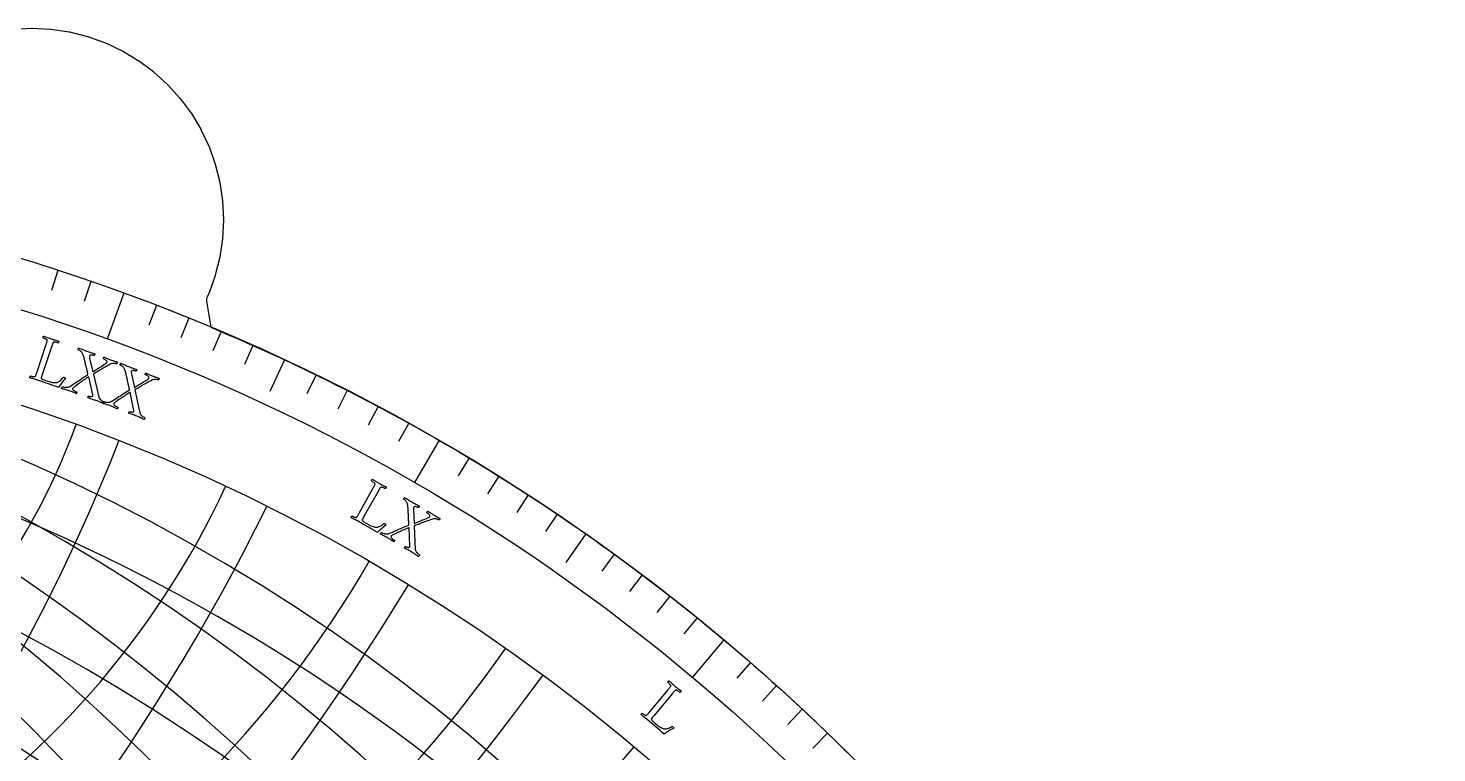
# Model space of a CAD drawing. Header units: millimetres. Extents: x -92 to 92, y -92 to 120.
# Drawn here: x 27.2 to 92.5, y 65.6 to 99.2 of the extents above; entities that cross this region are included whole.
import ezdxf

# ---------------------------------------------------------------- set-up
doc = ezdxf.new("R2010")
doc.units = ezdxf.units.MM
for name, color, linetype in [('CUT_OUTER', 1, 'Continuous'), ('ENGRAVE', 7, 'Continuous'), ('ENGRAVE_FINE', 8, 'Continuous'), ('TEXT', 5, 'Continuous')]:
    doc.layers.add(name, color=color, linetype=linetype)

msp = doc.modelspace()

# ---------------------------------------------------------------- linework, layer by layer
at = {"layer": 'CUT_OUTER'}
msp.add_lwpolyline([(26.517, 99.1653), (27.3726, 99.2073), (27.3874, 99.2073), (28.243, 99.1653), (28.2577, 99.1638), (29.1051, 99.0381), (29.1195, 99.0352), (29.9506, 98.8271), (29.9647, 98.8228), (30.7713, 98.5342), (30.7849, 98.5286), (31.5593, 98.1623), (31.5723, 98.1553), (32.3071, 97.7149), (32.3194, 97.7067), (33.0075, 97.1964), (33.0189, 97.187), (33.6537, 96.6117), (33.6641, 96.6013), (34.2394, 95.9665), (34.2487, 95.9551), (34.7591, 95.267), (34.7672, 95.2548), (35.2077, 94.52), (35.2146, 94.507), (35.5809, 93.7325), (35.5865, 93.7189), (35.8751, 92.9123), (35.8794, 92.8982), (36.0876, 92.0672), (36.0905, 92.0528), (36.2162, 91.2053), (36.2176, 91.1907), (36.2596, 90.335), (36.2596, 90.3203), (36.2176, 89.4646), (36.2162, 89.45), (36.0905, 88.6025), (36.0876, 88.5881), (35.8794, 87.7571), (35.8751, 87.743), (35.5865, 86.9364), (35.5809, 86.9228), (35.4941, 86.7392), (35.4825, 86.7111), (35.4738, 86.6821), (35.4681, 86.6523), (35.4655, 86.622), (35.4659, 86.5917), (35.4693, 86.5616), (35.6722, 85.3444), (35.9219, 85.24), (36.4443, 85.018), (36.9652, 84.7928), (37.4848, 84.5644), (38.003, 84.3328), (38.5197, 84.098), (39.035, 83.8601), (39.5488, 83.619), (40.0612, 83.3748), (40.572, 83.1274), (41.0813, 82.8769), (41.589, 82.6232), (42.0952, 82.3665), (42.5998, 82.1067), (43.1028, 81.8437), (43.6042, 81.5777), (44.1039, 81.3086), (44.602, 81.0365), (45.0984, 80.7613), (45.5931, 80.483), (46.0861, 80.2018), (46.5773, 79.9175), (47.0668, 79.6302), (47.5545, 79.3399), (48.0404, 79.0466), (48.5245, 78.7504), (49.0068, 78.4511), (49.4873, 78.149), (49.9659, 77.8438), (50.4426, 77.5358), (50.9174, 77.2248), (51.3902, 76.9109), (51.8612, 76.5942), (52.3302, 76.2745), (52.7972, 75.952), (53.2623, 75.6266), (53.7253, 75.2984), (54.1863, 74.9673), (54.6453, 74.6334), (55.1022, 74.2967), (55.557, 73.9572), (56.0098, 73.6149), (56.4604, 73.2699), (56.9089, 72.922), (57.3553, 72.5715), (57.7995, 72.2182), (58.2415, 71.8622), (58.6814, 71.5035), (59.119, 71.1421), (59.5544, 70.778), (59.9876, 70.4112), (60.4185, 70.0418), (60.8471, 69.6698), (61.2735, 69.2951), (61.6975, 68.9178), (62.1192, 68.538), (62.5386, 68.1555), (62.9556, 67.7705), (63.3702, 67.383), (63.7825, 66.9929), (64.1924, 66.6002), (64.5998, 66.2051), (65.0048, 65.8075), (65.4074, 65.4074)], dxfattribs=at)
at = {"layer": 'ENGRAVE'}
for points in [[(31.6369, 86.9216), (30.8618, 84.792)], [(39.0922, 83.8335), (38.4081, 82.3664)], [(46.25, 80.1073), (45.1169, 78.1447)], [(53.0558, 75.7716), (52.1273, 74.4456)], [(59.4579, 70.8591), (58.0011, 69.1231)]]:
    msp.add_lwpolyline(points, dxfattribs=at)
for radius in [92.5, 90.2338, 86.025, 86.025]:
    msp.add_circle((0, 0), radius, dxfattribs=at)
for centre, radius, start, end in [((-102.5206, 0), 133.8311, 320, 40), ((-72.1835, 0), 112.2977, 310, 50), ((-49.6666, 0), 99.3331, 300, 60), ((-31.3105, 0), 91.5459, 290, 70), ((-15.1685, 0), 87.3521, 280, 80), ((0, 91.5459), 31.3105, 200, 340), ((0, 99.3331), 49.6666, 210, 330), ((0, 112.2977), 72.1835, 220, 320)]:
    msp.add_arc(centre, radius, start, end, dxfattribs=at)
at = {"layer": 'ENGRAVE_FINE'}
for points in [[(28.5841, 87.9727), (28.2839, 87.049)], [(30.1151, 87.4605), (29.7988, 86.5421)], [(33.149, 86.3562), (32.801, 85.4494)], [(34.6511, 85.7645), (34.2873, 84.864)], [(36.1426, 85.1467), (35.7631, 84.2527)], [(37.6231, 84.503), (37.2281, 83.6157)], [(40.5493, 83.1384), (40.1236, 82.2655)], [(41.9941, 82.4181), (41.5532, 81.5527)], [(43.4261, 81.6727), (42.9701, 80.8151)], [(44.8449, 80.9023), (44.374, 80.0528)], [(47.641, 79.288), (47.1408, 78.4555)], [(49.0175, 78.4444), (48.5028, 77.6208)], [(50.3791, 77.577), (49.8501, 76.7625)], [(51.7253, 76.686), (51.1822, 75.8808)], [(54.3701, 74.8341), (53.7992, 74.0483)], [(55.6679, 73.8738), (55.0834, 73.0981)], [(56.9487, 72.891), (56.3507, 72.1256)], [(58.2121, 71.886), (57.6009, 71.1312)], [(60.6855, 69.8106), (60.0483, 69.0776)], [(61.8946, 68.7409), (61.2447, 68.0191)], [(63.0848, 67.6502), (62.4225, 66.9399)], [(64.2559, 66.5389), (63.5812, 65.8403)]]:
    msp.add_lwpolyline(points, dxfattribs=at)
for centre, radius, start, end in [((-86.025, 0), 121.6577, 315, 45), ((-60.2354, 0), 105.0171, 305, 55), ((-40.1141, 0), 94.9181, 295, 65), ((-23.0503, 0), 89.0596, 285, 75), ((-7.5262, 0), 86.3536, 275, 85), ((-6.8976, -3.0111), 86.3536, 298.583333, 108.583334), ((-13.9016, -6.0687), 87.3521, 303.583333, 103.583333), ((-48.6731, 111.4968), 86.025, 248.583333, 338.583333), ((-21.1251, -9.222), 89.0596, 308.583333, 98.583333), ((-28.6955, -12.5268), 91.5459, 313.583333, 93.583333), ((6.8976, 3.0111), 86.3536, 118.583333, 288.583334), ((13.9016, 6.0687), 87.3521, 123.583333, 283.583333), ((21.1251, 9.222), 89.0596, 128.583333, 278.583333), ((28.6955, 12.5268), 91.5459, 133.583333, 273.583333), ((36.7638, 16.049), 94.9181, 138.583333, 268.583333), ((45.5184, 19.8707), 99.3331, 143.583333, 263.583333), ((55.2044, 24.0991), 105.0171, 148.583333, 258.583333), ((66.1547, 28.8794), 112.2977, 153.583333, 253.583333), ((78.8401, 34.4171), 121.6577, 158.583333, 248.583333), ((93.958, 41.0167), 133.8311, 163.583333, 243.583333), ((112.5954, 49.1527), 149.98, 168.583333, 238.583333), ((136.5551, 59.6122), 172.05, 173.583333, 233.583333), ((169.0732, 73.8077), 203.5525, 178.583333, 228.583333), ((216.6114, 94.5602), 251.5203, 183.583333, 223.583333), ((294.2353, 128.4463), 332.3751, 188.583333, 218.583333), ((447.1245, 195.189), 495.3982, 193.583333, 213.583333), ((901.1467, 393.3892), 987.0262, 198.5833333, 208.5833333), ((-901.1467, -393.3892), 987.0262, 18.5833333, 28.5833333), ((-447.1245, -195.189), 495.3982, 13.583333, 33.583333), ((-294.2353, -128.4463), 332.3751, 8.583333, 38.583333), ((-216.6114, -94.5602), 251.5203, 3.583333, 43.583333), ((-169.0732, -73.8077), 203.5525, 358.583333, 48.583333), ((-136.5551, -59.6122), 172.05, 353.583333, 53.583333), ((-112.5954, -49.1527), 149.98, 348.583333, 58.583333), ((-93.958, -41.0167), 133.8311, 343.583333, 63.583333), ((-78.8401, -34.4171), 121.6577, 338.583333, 68.583333), ((-66.1547, -28.8794), 112.2977, 333.583333, 73.583333), ((-55.2044, -24.0991), 105.0171, 328.583333, 78.583333), ((-45.5184, -19.8707), 99.3331, 323.583333, 83.583333), ((-36.7638, -16.049), 94.9181, 318.583333, 88.583333), ((0, 94.9181), 40.1141, 205, 335), ((-53.5435, 122.6535), 102.5206, 253.583333, 333.583333), ((-60.0044, 137.4536), 122.8564, 258.583333, 328.583333), ((0, 105.0171), 60.2354, 215, 325), ((-68.8342, 157.6802), 148.9997, 263.583333, 323.583333)]:
    msp.add_arc(centre, radius, start, end, dxfattribs=at)
at = {"layer": 'TEXT'}
for points in [[(27.8697, 83.1948), (27.8686, 83.1914), (27.8672, 83.1874), (27.8656, 83.1825), (27.8638, 83.177), (27.8589, 83.1626), (27.8534, 83.1461), (27.8472, 83.1277), (27.8404, 83.1071), (27.8335, 83.086), (27.8273, 83.0657), (27.8218, 83.0462), (27.817, 83.0274), (27.8135, 83.0108), (27.8119, 82.9977), (27.8124, 82.9881), (27.8148, 82.9819), (27.8273, 82.9673), (27.8421, 82.9541), (27.8593, 82.9425), (27.8788, 82.9323), (27.9026, 82.9222), (27.9326, 82.9105), (27.969, 82.8973), (28.0116, 82.8826), (28.1739, 82.8276), (28.2166, 82.8144), (28.2622, 82.8029), (28.3106, 82.793), (28.3619, 82.7849), (28.4125, 82.7799), (28.4592, 82.7793), (28.5019, 82.7831), (28.5405, 82.7914), (28.5739, 82.8036), (28.6076, 82.8197), (28.6417, 82.8398), (28.6761, 82.8639), (28.7112, 82.8932), (28.747, 82.9289), (28.7836, 82.9709), (28.821, 83.0193), (28.8285, 83.0254), (28.8389, 83.028), (28.8523, 83.0271), (28.8686, 83.0227), (28.8926, 83.0131), (28.9114, 83.0028), (28.925, 82.9919), (28.9333, 82.9802), (28.8912, 82.9275), (28.8476, 82.8732), (28.8025, 82.8174), (28.7558, 82.76), (28.7113, 82.7036), (28.6727, 82.6504), (28.6401, 82.6006), (28.6134, 82.5541), (28.4975, 82.5946), (28.3822, 82.6355), (28.2675, 82.6769), (28.1533, 82.7187), (28.0356, 82.7616), (27.9102, 82.8061), (27.7771, 82.852), (27.6362, 82.8995), (27.5872, 82.9155), (27.5406, 82.9301), (27.4964, 82.9432), (27.4546, 82.9549), (27.4137, 82.9663), (27.3722, 82.9784), (27.3302, 82.9913), (27.2876, 83.005), (27.2849, 83.0138), (27.2845, 83.0242), (27.2865, 83.0363), (27.291, 83.0501), (27.2967, 83.0635), (27.3026, 83.0743), (27.3087, 83.0826), (27.315, 83.0884), (27.3258, 83.0851), (27.3405, 83.0812), (27.3591, 83.0767), (27.3816, 83.0714), (27.4059, 83.0664), (27.4299, 83.0625), (27.4537, 83.0597), (27.4772, 83.058), (27.4982, 83.0578), (27.5143, 83.0597), (27.5256, 83.0636), (27.5319, 83.0696), (27.5436, 83.087), (27.5547, 83.1074), (27.5655, 83.1309), (27.5758, 83.1573), (27.586, 83.1859), (27.5964, 83.2157), (27.607, 83.2467), (27.6177, 83.2788), (28.029, 84.5189), (28.0396, 84.5511), (28.0497, 84.5825), (28.0593, 84.6131), (28.0684, 84.6428), (28.0761, 84.6708), (28.0816, 84.6966), (28.0849, 84.7199), (28.0859, 84.7409), (28.0846, 84.7507), (28.0779, 84.7609), (28.0656, 84.7718), (28.048, 84.7832), (28.0272, 84.7947), (28.0056, 84.8059), (27.9833, 84.8166), (27.9603, 84.827), (27.9386, 84.8363), (27.9206, 84.8438), (27.9061, 84.8495), (27.8952, 84.8534), (27.8935, 84.8618), (27.8935, 84.8721), (27.8951, 84.8843), (27.8984, 84.8985), (27.903, 84.9122), (27.9086, 84.9232), (27.9151, 84.9313), (27.9226, 84.9367), (27.9673, 84.9203), (28.0115, 84.9037), (28.0553, 84.8871), (28.0986, 84.8704), (28.1416, 84.854), (28.1844, 84.8382), (28.227, 84.8232), (28.2694, 84.8087), (28.313, 84.7945), (28.3562, 84.781), (28.399, 84.7682), (28.4415, 84.7561), (28.4842, 84.7442), (28.5277, 84.7317), (28.5722, 84.7187), (28.6175, 84.7051), (28.6203, 84.6963), (28.6206, 84.6859), (28.6185, 84.6738), (28.614, 84.66), (28.6081, 84.6467), (28.6021, 84.6359), (28.5958, 84.6277), (28.5894, 84.622), (28.5784, 84.6254), (28.5634, 84.6295), (28.5445, 84.6344), (28.5216, 84.6399), (28.497, 84.6454), (28.473, 84.6501), (28.4495, 84.654), (28.4266, 84.657), (28.4061, 84.6583), (28.3897, 84.657), (28.3775, 84.653), (28.3694, 84.6464), (28.36, 84.6318), (28.3508, 84.6147), (28.3418, 84.595), (28.333, 84.5727), (28.3242, 84.5486), (28.3152, 84.5234), (28.306, 84.4969), (28.2967, 84.4693), (28.2952, 84.4648), (28.2937, 84.4604), (28.2922, 84.4559), (28.2907, 84.4514), (28.2892, 84.447), (28.2877, 84.4425), (28.2862, 84.4381), (28.2847, 84.4336)], [(29.9131, 84.243), (29.9661, 84.2245), (30.017, 84.2073), (30.0659, 84.1914), (30.1127, 84.1769), (30.1582, 84.163), (30.2033, 84.149), (30.2479, 84.1349), (30.2921, 84.1208), (30.2921, 84.1125), (30.2903, 84.1015), (30.2866, 84.0878), (30.2811, 84.0714), (30.2748, 84.0562), (30.2686, 84.046), (30.2625, 84.0407), (30.2564, 84.0404), (30.2445, 84.0442), (30.2296, 84.048), (30.2117, 84.0518), (30.1909, 84.0556), (30.1687, 84.0586), (30.1468, 84.0598), (30.1251, 84.0593), (30.1036, 84.057), (30.084, 84.0518), (30.068, 84.0427), (30.0557, 84.0295), (30.0471, 84.0123), (30.043, 83.994), (30.0426, 83.9715), (30.0457, 83.9448), (30.0523, 83.9139), (30.2039, 83.2798), (30.2995, 83.342), (30.3929, 83.402), (30.4838, 83.4599), (30.5725, 83.5157), (30.6544, 83.5676), (30.7251, 83.614), (30.7845, 83.655), (30.8327, 83.6905), (30.8394, 83.6963), (30.8452, 83.7026), (30.85, 83.7091), (30.854, 83.716), (30.857, 83.7224), (30.8594, 83.7274), (30.861, 83.7309), (30.8619, 83.7331), (30.8636, 83.7446), (30.8611, 83.7585), (30.8544, 83.7747), (30.8435, 83.7933), (30.8244, 83.8135), (30.7933, 83.8343), (30.7501, 83.8558), (30.6949, 83.8779), (30.6922, 83.8828), (30.6917, 83.8911), (30.6937, 83.9031), (30.6979, 83.9185), (30.7034, 83.9343), (30.7089, 83.9474), (30.7145, 83.9578), (30.7202, 83.9654), (30.7613, 83.9471), (30.8, 83.9299), (30.8364, 83.9137), (30.8704, 83.8986), (30.9041, 83.884), (30.9397, 83.8693), (30.9772, 83.8545), (31.0166, 83.8397), (31.0712, 83.8198), (31.1216, 83.8024), (31.1678, 83.7873), (31.2098, 83.7746), (31.2479, 83.7635), (31.2826, 83.7533), (31.3137, 83.744), (31.3414, 83.7355), (31.3415, 83.7275), (31.3402, 83.7176), (31.3375, 83.7056), (31.3334, 83.6916), (31.328, 83.678), (31.3212, 83.6669), (31.3131, 83.6585), (31.3035, 83.6527), (31.2953, 83.6552), (31.2824, 83.6585), (31.2649, 83.6624), (31.2427, 83.667), (31.2173, 83.6711), (31.1899, 83.6734), (31.1606, 83.6738), (31.1293, 83.6725), (31.0972, 83.6685), (31.0652, 83.6608), (31.0334, 83.6496), (31.0017, 83.6347), (30.9247, 83.5905), (30.853, 83.5494), (30.7864, 83.5113), (30.7251, 83.4763), (30.6666, 83.4426), (30.6086, 83.4082), (30.551, 83.3732), (30.4939, 83.3376), (30.4344, 83.2999), (30.37, 83.2586), (30.3005, 83.2137), (30.226, 83.1651), (30.48, 82.1106), (30.4926, 82.0733), (30.5123, 82.0384), (30.539, 82.0059), (30.5729, 81.9757), (30.61, 81.9487), (30.6465, 81.9257), (30.6824, 81.9066), (30.7177, 81.8915), (30.7187, 81.8829), (30.7175, 81.8723), (30.7141, 81.8596), (30.7085, 81.8447), (30.7022, 81.8306), (30.697, 81.8198), (30.6929, 81.8123), (30.6898, 81.8082), (30.65, 81.8264), (30.6132, 81.8432), (30.5791, 81.8588), (30.5479, 81.873), (30.5163, 81.887), (30.4813, 81.9016), (30.4428, 81.9169), (30.4007, 81.9328), (30.3427, 81.954), (30.2883, 81.9732), (30.2375, 81.9904), (30.1904, 82.0055), (30.1431, 82.0203), (30.0919, 82.0363), (30.0367, 82.0535), (29.9777, 82.0719), (29.9753, 82.0811), (29.9754, 82.0927), (29.978, 82.1068), (29.9832, 82.1232), (29.9896, 82.1384), (29.9958, 82.1486), (30.0019, 82.1539), (30.0078, 82.1543), (30.0181, 82.1511), (30.0316, 82.148), (30.0483, 82.1451), (30.0681, 82.1422), (30.0894, 82.1402), (30.1106, 82.1396), (30.1318, 82.1405), (30.1529, 82.1428), (30.172, 82.1472), (30.1869, 82.1541), (30.1979, 82.1635), (30.2048, 82.1755), (30.2057, 82.1788), (30.2062, 82.1829), (30.2065, 82.1877), (30.2063, 82.1933), (30.2058, 82.199), (30.2049, 82.2042), (30.2037, 82.209), (30.202, 82.2132), (30.0102, 83.0501), (29.9612, 83.0181), (29.91, 82.9842), (29.8567, 82.9484), (29.8013, 82.9106), (29.7452, 82.8719), (29.69, 82.8336), (29.6355, 82.7956), (29.5818, 82.7579), (29.5303, 82.7214), (29.4825, 82.6869), (29.4384, 82.6544), (29.3979, 82.6239), (29.3623, 82.5967), (29.3329, 82.5739), (29.3096, 82.5555), (29.2925, 82.5417), (29.2897, 82.5389), (29.2862, 82.5356), (29.2821, 82.5317), (29.2774, 82.5271), (29.2726, 82.5219), (29.2685, 82.5161), (29.265, 82.5097), (29.2621, 82.5026), (29.2606, 82.4885), (29.2655, 82.4727), (29.2769, 82.4553), (29.2947, 82.4362), (29.3206, 82.416), (29.3563, 82.3955), (29.4018, 82.3746), (29.457, 82.3533), (29.4584, 82.3447), (29.4579, 82.3339), (29.4556, 82.3208), (29.4515, 82.3054), (29.4465, 82.2908), (29.4419, 82.2797), (29.4375, 82.2724), (29.4333, 82.2686), (29.3946, 82.2857), (29.3555, 82.3027), (29.3158, 82.3196), (29.2758, 82.3365), (29.2356, 82.3529), (29.1956, 82.3687), (29.1557, 82.3837), (29.116, 82.3981), (29.0622, 82.4168), (29.0122, 82.4335), (28.966, 82.4482), (28.9236, 82.4608), (28.8828, 82.4726), (28.8412, 82.4843), (28.7987, 82.4962), (28.7555, 82.508), (28.7561, 82.5172), (28.7588, 82.528), (28.7634, 82.5404), (28.77, 82.5544), (28.777, 82.5676), (28.7827, 82.5778), (28.7871, 82.5848), (28.7903, 82.5888), (28.7994, 82.5863), (28.8151, 82.5831), (28.8372, 82.5789), (28.8659, 82.574), (28.8988, 82.5696), (28.9336, 82.5669), (28.9703, 82.5661), (29.0088, 82.5671), (29.0468, 82.5711), (29.082, 82.5791), (29.1143, 82.5913), (29.1437, 82.6076), (29.2214, 82.6583), (29.2955, 82.7068), (29.3661, 82.7533), (29.4331, 82.7976), (29.4983, 82.841), (29.5634, 82.8847), (29.6285, 82.9285), (29.6935, 82.9725), (29.7599, 83.0175), (29.8293, 83.064), (29.9017, 83.1122), (29.977, 83.162), (29.9696, 83.1964), (29.9609, 83.2348), (29.951, 83.2772), (29.9397, 83.3236), (29.9277, 83.3725), (29.9157, 83.4225), (29.9036, 83.4735), (29.8914, 83.5256), (29.8793, 83.5774), (29.8674, 83.6274), (29.8556, 83.6756), (29.8441, 83.7222), (29.8332, 83.7658), (29.8233, 83.8053), (29.8144, 83.8406), (29.8066, 83.8719), (29.8002, 83.8974), (29.7956, 83.9157), (29.7929, 83.9266), (29.792, 83.9303), (29.7813, 83.975), (29.7696, 84.0155), (29.7571, 84.0517), (29.7436, 84.0837), (29.7285, 84.1133), (29.711, 84.1426), (29.6909, 84.1715), (29.6684, 84.1999), (29.6521, 84.218), (29.6339, 84.2349), (29.6139, 84.2506), (29.5919, 84.2651), (29.5701, 84.2778), (29.5507, 84.2882), (29.5336, 84.2964), (29.5189, 84.3023), (29.5145, 84.3063), (29.513, 84.3143), (29.5147, 84.3262), (29.5194, 84.3419), (29.5258, 84.3579), (29.5327, 84.3705), (29.5401, 84.3795), (29.5479, 84.385), (29.5995, 84.3652), (29.6471, 84.3465), (29.6906, 84.329), (29.7301, 84.3127), (29.7697, 84.2966), (29.8134, 84.2796), (29.8612, 84.2617), (29.9131, 84.243)], [(31.8612, 83.5257), (31.9137, 83.506), (31.9642, 83.4876), (32.0127, 83.4706), (32.0591, 83.455), (32.1043, 83.44), (32.1491, 83.425), (32.1934, 83.4099), (32.2372, 83.3947), (32.237, 83.3864), (32.2349, 83.3755), (32.2309, 83.3619), (32.2251, 83.3457), (32.2184, 83.3306), (32.2119, 83.3205), (32.2057, 83.3154), (32.1997, 83.3152), (32.1878, 83.3192), (32.173, 83.3234), (32.1552, 83.3276), (32.1345, 83.3319), (32.1124, 83.3354), (32.0905, 83.3371), (32.0688, 83.3371), (32.0472, 83.3353), (32.0275, 83.3306), (32.0114, 83.3218), (31.9988, 83.309), (31.9897, 83.292), (31.9852, 83.2738), (31.9843, 83.2513), (31.9867, 83.2245), (31.9927, 83.1935), (32.1295, 82.556), (32.2265, 82.616), (32.3212, 82.6738), (32.4135, 82.7296), (32.5035, 82.7833), (32.5865, 82.8333), (32.6583, 82.8781), (32.7187, 82.9176), (32.7676, 82.952), (32.7745, 82.9577), (32.7804, 82.9638), (32.7854, 82.9702), (32.7895, 82.977), (32.7927, 82.9833), (32.7952, 82.9882), (32.7969, 82.9918), (32.7979, 82.9939), (32.7998, 83.0054), (32.7976, 83.0193), (32.7913, 83.0357), (32.7808, 83.0546), (32.7622, 83.0752), (32.7316, 83.0967), (32.689, 83.1192), (32.6343, 83.1425), (32.6316, 83.1475), (32.6314, 83.1559), (32.6336, 83.1677), (32.6382, 83.1831), (32.6441, 83.1988), (32.6499, 83.2117), (32.6557, 83.222), (32.6615, 83.2294), (32.7022, 83.2102), (32.7405, 83.1921), (32.7765, 83.1751), (32.8101, 83.1592), (32.8435, 83.1438), (32.8788, 83.1283), (32.9159, 83.1126), (32.955, 83.0969), (33.0091, 83.0758), (33.0591, 83.0572), (33.1049, 83.041), (33.1466, 83.0273), (33.1845, 83.0154), (33.2189, 83.0044), (33.2498, 82.9943), (33.2772, 82.9852), (33.2771, 82.9772), (33.2756, 82.9673), (33.2727, 82.9554), (33.2683, 82.9415), (33.2625, 82.928), (33.2555, 82.9171), (33.2471, 82.9089), (33.2375, 82.9032), (33.2293, 82.906), (33.2165, 82.9096), (33.199, 82.9139), (33.177, 82.919), (33.1517, 82.9237), (33.1244, 82.9266), (33.0951, 82.9277), (33.0638, 82.9271), (33.0316, 82.9238), (32.9994, 82.9169), (32.9673, 82.9064), (32.9353, 82.8923), (32.8573, 82.8499), (32.7846, 82.8105), (32.7172, 82.774), (32.6551, 82.7404), (32.5958, 82.708), (32.537, 82.675), (32.4786, 82.6413), (32.4207, 82.6071), (32.3604, 82.5708), (32.295, 82.531), (32.2245, 82.4877), (32.149, 82.4409), (32.3784, 81.3807), (32.3901, 81.3432), (32.4089, 81.3078), (32.4349, 81.2747), (32.4681, 81.2437), (32.5046, 81.2159), (32.5405, 81.192), (32.5759, 81.1721), (32.6109, 81.1561), (32.6117, 81.1476), (32.6103, 81.137), (32.6066, 81.1243), (32.6006, 81.1096), (32.594, 81.0956), (32.5886, 81.0849), (32.5842, 81.0776), (32.5811, 81.0736), (32.5418, 81.0926), (32.5053, 81.1103), (32.4716, 81.1267), (32.4407, 81.1417), (32.4095, 81.1563), (32.3748, 81.1718), (32.3366, 81.1879), (32.295, 81.2048), (32.2375, 81.2273), (32.1836, 81.2478), (32.1332, 81.2661), (32.0864, 81.2824), (32.0394, 81.2983), (31.9886, 81.3155), (31.9339, 81.3339), (31.8753, 81.3537), (31.8731, 81.3629), (31.8734, 81.3746), (31.8764, 81.3885), (31.882, 81.4049), (31.8887, 81.4199), (31.8952, 81.43), (31.9014, 81.4351), (31.9073, 81.4353), (31.9176, 81.4319), (31.931, 81.4286), (31.9476, 81.4252), (31.9673, 81.4219), (31.9885, 81.4193), (32.0098, 81.4183), (32.031, 81.4187), (32.0521, 81.4205), (32.0712, 81.4245), (32.0864, 81.431), (32.0975, 81.4402), (32.1047, 81.452), (32.1057, 81.4553), (32.1064, 81.4594), (32.1067, 81.4642), (32.1067, 81.4698), (32.1063, 81.4755), (32.1056, 81.4807), (32.1044, 81.4855), (32.1028, 81.4898), (31.9305, 82.3309), (31.8807, 82.3001), (31.8288, 82.2674), (31.7747, 82.2327), (31.7184, 82.1962), (31.6615, 82.1589), (31.6053, 82.1219), (31.55, 82.0851), (31.4954, 82.0487), (31.4431, 82.0134), (31.3945, 81.98), (31.3497, 81.9486), (31.3085, 81.919), (31.2723, 81.8926), (31.2423, 81.8705), (31.2186, 81.8527), (31.2012, 81.8393), (31.1983, 81.8366), (31.1947, 81.8333), (31.1906, 81.8295), (31.1857, 81.825), (31.1809, 81.82), (31.1766, 81.8143), (31.1729, 81.8079), (31.1699, 81.8009), (31.168, 81.7868), (31.1726, 81.7709), (31.1836, 81.7532), (31.201, 81.7337), (31.2264, 81.713), (31.2616, 81.6917), (31.3066, 81.6697), (31.3613, 81.6472), (31.3625, 81.6385), (31.3617, 81.6277), (31.3591, 81.6146), (31.3546, 81.5994), (31.3493, 81.5848), (31.3444, 81.5739), (31.3399, 81.5667), (31.3357, 81.563), (31.2973, 81.581), (31.2586, 81.5989), (31.2194, 81.6167), (31.1797, 81.6345), (31.1399, 81.6519), (31.1003, 81.6686), (31.0608, 81.6846), (31.0214, 81.6998), (30.968, 81.7198), (30.9184, 81.7376), (30.8726, 81.7534), (30.8305, 81.767), (30.79, 81.7797), (30.7487, 81.7924), (30.7065, 81.8052), (30.6636, 81.8181), (30.6644, 81.8273), (30.6673, 81.838), (30.6722, 81.8503), (30.6791, 81.8641), (30.6864, 81.8772), (30.6924, 81.8872), (30.6969, 81.8941), (30.7002, 81.898), (30.7093, 81.8954), (30.7248, 81.8917), (30.7469, 81.8871), (30.7755, 81.8815), (30.8083, 81.8763), (30.843, 81.8728), (30.8796, 81.8712), (30.9182, 81.8713), (30.9563, 81.8743), (30.9916, 81.8816), (31.0242, 81.893), (31.054, 81.9086), (31.1328, 81.9575), (31.2081, 82.0043), (31.2797, 82.0491), (31.3477, 82.0919), (31.4139, 82.1338), (31.48, 82.1759), (31.5461, 82.2182), (31.6121, 82.2607), (31.6796, 82.3041), (31.75, 82.349), (31.8235, 82.3955), (31.8999, 82.4435), (31.8933, 82.4781), (31.8856, 82.5167), (31.8766, 82.5593), (31.8664, 82.6059), (31.8556, 82.6551), (31.8447, 82.7054), (31.8338, 82.7567), (31.8228, 82.809), (31.8119, 82.861), (31.8011, 82.9113), (31.7905, 82.9598), (31.7801, 83.0066), (31.7701, 83.0505), (31.7612, 83.0902), (31.7531, 83.1257), (31.746, 83.1572), (31.7402, 83.1828), (31.7361, 83.2012), (31.7336, 83.2122), (31.7328, 83.2159), (31.7231, 83.2608), (31.7124, 83.3016), (31.7007, 83.3381), (31.688, 83.3704), (31.6736, 83.4004), (31.6567, 83.43), (31.6373, 83.4593), (31.6155, 83.4884), (31.5997, 83.5068), (31.5819, 83.5241), (31.5621, 83.5403), (31.5405, 83.5552), (31.519, 83.5685), (31.4999, 83.5793), (31.483, 83.5879), (31.4685, 83.5941), (31.4641, 83.5983), (31.4628, 83.6063), (31.4647, 83.6181), (31.4698, 83.6338), (31.4766, 83.6496), (31.4838, 83.662), (31.4914, 83.6708), (31.4994, 83.6762), (31.5505, 83.6552), (31.5976, 83.6354), (31.6407, 83.6169), (31.6798, 83.5997), (31.719, 83.5826), (31.7623, 83.5646), (31.8097, 83.5456), (31.8612, 83.5257)], [(42.7852, 76.5997), (42.7835, 76.5967), (42.7814, 76.5929), (42.7789, 76.5885), (42.776, 76.5833), (42.7686, 76.5701), (42.7602, 76.555), (42.7507, 76.5379), (42.7401, 76.5191), (42.7295, 76.4996), (42.7196, 76.4807), (42.7106, 76.4626), (42.7024, 76.445), (42.6959, 76.4294), (42.6919, 76.4168), (42.6906, 76.4072), (42.6919, 76.4007), (42.7014, 76.384), (42.7135, 76.3684), (42.7282, 76.3538), (42.7455, 76.3402), (42.767, 76.3258), (42.7944, 76.3087), (42.8277, 76.289), (42.8669, 76.2667), (43.0162, 76.1826), (43.0557, 76.1617), (43.0984, 76.142), (43.1441, 76.1234), (43.193, 76.1059), (43.2419, 76.0915), (43.2876, 76.0823), (43.3302, 76.0782), (43.3697, 76.0792), (43.4048, 76.085), (43.4409, 76.0946), (43.4781, 76.108), (43.5165, 76.1254), (43.5563, 76.1477), (43.5981, 76.1761), (43.6419, 76.2106), (43.6876, 76.2512), (43.6961, 76.2558), (43.7068, 76.2565), (43.7197, 76.2531), (43.7349, 76.2458), (43.7567, 76.2319), (43.7733, 76.2183), (43.7846, 76.205), (43.7907, 76.192), (43.7396, 76.148), (43.6867, 76.1028), (43.632, 76.0563), (43.5755, 76.0085), (43.5213, 75.9613), (43.4736, 75.9162), (43.4323, 75.8732), (43.3974, 75.8325), (43.2911, 75.8937), (43.1853, 75.9553), (43.0803, 76.0172), (42.9758, 76.0794), (42.868, 76.1433), (42.753, 76.2102), (42.6307, 76.2801), (42.5011, 76.3528), (42.4559, 76.3776), (42.4128, 76.4005), (42.3718, 76.4216), (42.3328, 76.4408), (42.2948, 76.4596), (42.2563, 76.4792), (42.2173, 76.4997), (42.178, 76.521), (42.1769, 76.5301), (42.1785, 76.5404), (42.1828, 76.5519), (42.1897, 76.5647), (42.1978, 76.5768), (42.2056, 76.5863), (42.2131, 76.5933), (42.2204, 76.5978), (42.2304, 76.5926), (42.2441, 76.5861), (42.2616, 76.5782), (42.2827, 76.5688), (42.3056, 76.5594), (42.3285, 76.5511), (42.3513, 76.544), (42.3742, 76.5379), (42.3948, 76.5339), (42.4109, 76.5328), (42.4227, 76.5346), (42.4301, 76.5392), (42.4447, 76.5542), (42.4595, 76.5722), (42.4744, 76.5932), (42.4894, 76.6173), (42.5048, 76.6436), (42.5205, 76.6709), (42.5366, 76.6993), (42.5531, 76.7289), (43.1868, 77.8715), (43.2031, 77.9012), (43.2189, 77.9302), (43.234, 77.9585), (43.2484, 77.9859), (43.2612, 78.0121), (43.2714, 78.0364), (43.2789, 78.0587), (43.2838, 78.0792), (43.2843, 78.089), (43.2796, 78.1003), (43.2696, 78.1132), (43.2543, 78.1277), (43.236, 78.1429), (43.2169, 78.1578), (43.197, 78.1725), (43.1762, 78.187), (43.1567, 78.2002), (43.1403, 78.2109), (43.1272, 78.2191), (43.1172, 78.2249), (43.1171, 78.2335), (43.1189, 78.2437), (43.1228, 78.2554), (43.1287, 78.2687), (43.1357, 78.2814), (43.1432, 78.2911), (43.1512, 78.2979), (43.1596, 78.3018), (43.2004, 78.2773), (43.2408, 78.2529), (43.2808, 78.2285), (43.3202, 78.2041), (43.3594, 78.18), (43.3986, 78.1566), (43.4376, 78.1339), (43.4766, 78.1118), (43.5168, 78.0898), (43.5568, 78.0685), (43.5965, 78.048), (43.636, 78.0283), (43.6758, 78.0086), (43.7163, 77.9883), (43.7575, 77.9673), (43.7996, 77.9456), (43.8007, 77.9364), (43.7991, 77.9261), (43.7948, 77.9146), (43.7878, 77.9019), (43.7796, 77.8899), (43.7716, 77.8804), (43.764, 77.8735), (43.7566, 77.8691), (43.7464, 77.8745), (43.7324, 77.8813), (43.7147, 77.8896), (43.6933, 77.8993), (43.6701, 77.9092), (43.6474, 77.9183), (43.625, 77.9264), (43.6031, 77.9336), (43.5832, 77.9387), (43.5668, 77.9404), (43.5541, 77.9388), (43.5449, 77.9338), (43.533, 77.9212), (43.5208, 77.9061), (43.5083, 77.8884), (43.4955, 77.8682), (43.4824, 77.8461), (43.4689, 77.8229), (43.455, 77.7986), (43.4406, 77.7732), (43.4383, 77.7691), (43.4361, 77.765), (43.4338, 77.7609), (43.4315, 77.7568), (43.4292, 77.7527), (43.4269, 77.7486), (43.4246, 77.7445), (43.4223, 77.7404)], [(44.9873, 77.2517), (45.0359, 77.2237), (45.0828, 77.1973), (45.1279, 77.1727), (45.1711, 77.1498), (45.2133, 77.1277), (45.255, 77.1056), (45.2963, 77.0835), (45.3371, 77.0614), (45.3356, 77.0533), (45.3317, 77.0428), (45.3256, 77.03), (45.3172, 77.015), (45.3082, 77.0012), (45.3002, 76.9923), (45.2932, 76.9882), (45.2872, 76.989), (45.2761, 76.995), (45.2622, 77.0015), (45.2453, 77.0085), (45.2256, 77.0161), (45.2044, 77.0231), (45.183, 77.0284), (45.1616, 77.0319), (45.14, 77.0336), (45.1198, 77.0322), (45.1025, 77.0261), (45.0879, 77.0155), (45.0762, 77.0002), (45.0689, 76.9829), (45.0643, 76.9609), (45.0624, 76.9341), (45.0632, 76.9025), (45.0948, 76.2513), (45.2003, 76.2947), (45.3031, 76.3364), (45.4032, 76.3765), (45.5007, 76.4149), (45.5908, 76.4508), (45.6688, 76.4833), (45.7348, 76.5126), (45.7887, 76.5385), (45.7964, 76.543), (45.8032, 76.5481), (45.8092, 76.5536), (45.8143, 76.5597), (45.8186, 76.5654), (45.8218, 76.5698), (45.8241, 76.573), (45.8254, 76.575), (45.8291, 76.586), (45.8292, 76.6001), (45.8256, 76.6173), (45.8183, 76.6376), (45.8033, 76.6609), (45.7766, 76.6872), (45.7382, 76.7162), (45.688, 76.7482), (45.6862, 76.7535), (45.6873, 76.7618), (45.6914, 76.7732), (45.6985, 76.7875), (45.7068, 76.8021), (45.7146, 76.8139), (45.7221, 76.8231), (45.729, 76.8295), (45.766, 76.8039), (45.8009, 76.7798), (45.8336, 76.7572), (45.8642, 76.7361), (45.8947, 76.7155), (45.927, 76.6944), (45.9611, 76.673), (45.997, 76.6511), (46.0471, 76.6215), (46.0934, 76.595), (46.136, 76.5717), (46.1749, 76.5514), (46.2103, 76.5335), (46.2425, 76.517), (46.2713, 76.5021), (46.2969, 76.4886), (46.2955, 76.4808), (46.2924, 76.4712), (46.2876, 76.46), (46.281, 76.447), (46.2732, 76.4346), (46.2644, 76.425), (46.2549, 76.4182), (46.2444, 76.4142), (46.2368, 76.4183), (46.2247, 76.4238), (46.2082, 76.431), (46.1873, 76.4396), (46.1631, 76.4483), (46.1366, 76.4556), (46.1079, 76.4615), (46.0769, 76.466), (46.0446, 76.4679), (46.0118, 76.4663), (45.9784, 76.4612), (45.9445, 76.4524), (45.8607, 76.4232), (45.7825, 76.3961), (45.7101, 76.371), (45.6434, 76.348), (45.5796, 76.3256), (45.5162, 76.3026), (45.4531, 76.2789), (45.3904, 76.2544), (45.3251, 76.2284), (45.2541, 76.1997), (45.1775, 76.1684), (45.0953, 76.1345), (45.1497, 75.0512), (45.1552, 75.0122), (45.1681, 74.9743), (45.1884, 74.9374), (45.2161, 74.9015), (45.2475, 74.8681), (45.2791, 74.8387), (45.3109, 74.8133), (45.3427, 74.7919), (45.3422, 74.7833), (45.3391, 74.773), (45.3333, 74.7612), (45.325, 74.7477), (45.3163, 74.7349), (45.3092, 74.7252), (45.3037, 74.7187), (45.2999, 74.7152), (45.2642, 74.7404), (45.2311, 74.7638), (45.2005, 74.7854), (45.1725, 74.8052), (45.1441, 74.8247), (45.1123, 74.8456), (45.0773, 74.8677), (45.0389, 74.8911), (44.9858, 74.9227), (44.9359, 74.9516), (44.8892, 74.9779), (44.8457, 75.0016), (44.8019, 75.0249), (44.7545, 75.05), (44.7035, 75.0771), (44.6489, 75.1061), (44.6482, 75.1156), (44.6505, 75.127), (44.6557, 75.1403), (44.6638, 75.1555), (44.6729, 75.1693), (44.6809, 75.1782), (44.6879, 75.1823), (44.6938, 75.1815), (44.7033, 75.1765), (44.716, 75.171), (44.7318, 75.165), (44.7508, 75.1585), (44.7713, 75.1525), (44.7921, 75.148), (44.8131, 75.145), (44.8343, 75.1434), (44.8538, 75.1442), (44.8698, 75.1482), (44.8823, 75.1554), (44.8913, 75.1659), (44.8928, 75.169), (44.8941, 75.1729), (44.8952, 75.1776), (44.8961, 75.1831), (44.8967, 75.1888), (44.8968, 75.1941), (44.8964, 75.199), (44.8955, 75.2035), (44.8619, 76.0614), (44.8078, 76.0391), (44.7513, 76.0152), (44.6923, 75.9899), (44.6308, 75.9629), (44.5686, 75.9353), (44.5071, 75.9079), (44.4466, 75.8807), (44.3868, 75.8536), (44.3295, 75.8272), (44.2761, 75.8022), (44.2268, 75.7784), (44.1813, 75.7559), (44.1413, 75.7357), (44.1082, 75.7188), (44.0819, 75.7051), (44.0625, 75.6946), (44.0592, 75.6924), (44.0552, 75.6898), (44.0504, 75.6867), (44.045, 75.6831), (44.0394, 75.6789), (44.0342, 75.6739), (44.0296, 75.6682), (44.0254, 75.6618), (44.0213, 75.6482), (44.0232, 75.6318), (44.0312, 75.6126), (44.0452, 75.5905), (44.0669, 75.5659), (44.0982, 75.5392), (44.139, 75.5102), (44.1894, 75.4791), (44.1891, 75.4704), (44.1866, 75.4598), (44.1819, 75.4473), (44.175, 75.433), (44.1674, 75.4195), (44.1608, 75.4096), (44.1551, 75.4031), (44.1504, 75.4002), (44.1155, 75.4242), (44.0802, 75.4481), (44.0444, 75.4721), (44.0081, 75.496), (43.9717, 75.5197), (43.9353, 75.5425), (43.8989, 75.5647), (43.8625, 75.5862), (43.8131, 75.6145), (43.767, 75.6402), (43.7243, 75.6631), (43.6851, 75.6834), (43.6471, 75.7025), (43.6084, 75.7218), (43.5689, 75.7412), (43.5286, 75.7609), (43.5309, 75.7698), (43.5355, 75.78), (43.5423, 75.7913), (43.5514, 75.8038), (43.5607, 75.8155), (43.5682, 75.8244), (43.5739, 75.8305), (43.5777, 75.8339), (43.5862, 75.8298), (43.601, 75.8236), (43.622, 75.8155), (43.6493, 75.8053), (43.6808, 75.7949), (43.7145, 75.7858), (43.7504, 75.7782), (43.7884, 75.7721), (43.8265, 75.7689), (43.8626, 75.7704), (43.8966, 75.7764), (43.9285, 75.7869), (44.0142, 75.8223), (44.0961, 75.8563), (44.174, 75.8889), (44.2481, 75.9201), (44.3202, 75.9507), (44.3923, 75.9815), (44.4643, 76.0125), (44.5363, 76.0438), (44.6099, 76.0757), (44.6867, 76.1086), (44.7668, 76.1425), (44.85, 76.1775), (44.8491, 76.2127), (44.8477, 76.252), (44.8457, 76.2955), (44.8433, 76.3432), (44.8406, 76.3935), (44.838, 76.4449), (44.8355, 76.4973), (44.8332, 76.5507), (44.8309, 76.6038), (44.8284, 76.6552), (44.8258, 76.7048), (44.8231, 76.7526), (44.8204, 76.7975), (44.818, 76.8381), (44.8158, 76.8745), (44.8139, 76.9067), (44.8124, 76.933), (44.8113, 76.9517), (44.8106, 76.963), (44.8104, 76.9668), (44.8081, 77.0127), (44.8042, 77.0547), (44.7985, 77.0926), (44.7912, 77.1265), (44.7819, 77.1584), (44.77, 77.1904), (44.7557, 77.2225), (44.7388, 77.2547), (44.7262, 77.2754), (44.7114, 77.2954), (44.6946, 77.3145), (44.6757, 77.3328), (44.6566, 77.3493), (44.6395, 77.3632), (44.6242, 77.3744), (44.6109, 77.3829), (44.6072, 77.3877), (44.6073, 77.3958), (44.6111, 77.4071), (44.6186, 77.4218), (44.6279, 77.4363), (44.637, 77.4473), (44.646, 77.4549), (44.6547, 77.4589), (44.7017, 77.4298), (44.745, 77.4027), (44.7845, 77.3774), (44.8203, 77.3541), (44.8562, 77.3309), (44.896, 77.3061), (44.9397, 77.2797), (44.9873, 77.2517)], [(56.2225, 67.3582), (56.2202, 67.3555), (56.2174, 67.3522), (56.2142, 67.3483), (56.2104, 67.3438), (56.2007, 67.3321), (56.1896, 67.3188), (56.1771, 67.3039), (56.1632, 67.2873), (56.1491, 67.2701), (56.136, 67.2534), (56.1237, 67.2372), (56.1124, 67.2215), (56.1031, 67.2073), (56.0969, 67.1957), (56.0939, 67.1865), (56.0939, 67.1799), (56.1002, 67.1617), (56.1092, 67.1441), (56.1209, 67.127), (56.1354, 67.1105), (56.1539, 67.0923), (56.1776, 67.0705), (56.2067, 67.045), (56.2411, 67.0158), (56.3722, 66.9055), (56.4072, 66.8777), (56.4455, 66.8504), (56.487, 66.8236), (56.5318, 66.7974), (56.5772, 66.7743), (56.6204, 66.7567), (56.6615, 66.7448), (56.7006, 66.7385), (56.736, 66.7377), (56.7733, 66.7404), (56.8124, 66.7467), (56.8533, 66.7567), (56.8966, 66.7712), (56.9429, 66.7914), (56.9923, 66.8173), (57.0447, 66.8487), (57.0539, 66.8517), (57.0646, 66.8503), (57.0767, 66.8446), (57.0903, 66.8346), (57.1091, 66.8169), (57.1229, 66.8005), (57.1316, 66.7853), (57.1352, 66.7715), (57.0768, 66.7377), (57.0164, 66.703), (56.954, 66.6674), (56.8897, 66.631), (56.8277, 66.5945), (56.7724, 66.559), (56.7239, 66.5245), (56.6821, 66.4909), (56.5889, 66.5708), (56.4964, 66.6508), (56.4046, 66.7311), (56.3135, 66.8116), (56.2194, 66.8944), (56.1187, 66.9814), (56.0115, 67.0727), (55.8976, 67.1681), (55.8578, 67.2008), (55.8196, 67.2314), (55.7832, 67.2597), (55.7485, 67.2858), (55.7145, 67.3112), (55.6803, 67.3376), (55.6459, 67.365), (55.6112, 67.3932), (55.6118, 67.4024), (55.6153, 67.4122), (55.6216, 67.4227), (55.6307, 67.434), (55.6409, 67.4443), (55.6504, 67.4523), (55.6591, 67.4578), (55.667, 67.4609), (55.6759, 67.4539), (55.6882, 67.4449), (55.7039, 67.4339), (55.7229, 67.4209), (55.7437, 67.4074), (55.7646, 67.395), (55.7858, 67.3837), (55.8071, 67.3736), (55.8266, 67.3658), (55.8423, 67.3617), (55.8542, 67.3612), (55.8623, 67.3644), (55.8794, 67.3764), (55.8973, 67.3914), (55.9158, 67.4093), (55.9351, 67.4302), (55.955, 67.4532), (55.9755, 67.4771), (55.9966, 67.5021), (56.0183, 67.5281), (56.8524, 68.5336), (56.8741, 68.5599), (56.8949, 68.5854), (56.9149, 68.6104), (56.9342, 68.6347), (56.9516, 68.6581), (56.9661, 68.68), (56.9776, 68.7006), (56.9862, 68.7198), (56.9886, 68.7293), (56.986, 68.7414), (56.9786, 68.7559), (56.9663, 68.773), (56.9511, 68.7913), (56.9351, 68.8095), (56.9182, 68.8276), (56.9005, 68.8457), (56.8837, 68.8622), (56.8696, 68.8758), (56.8582, 68.8863), (56.8495, 68.8939), (56.851, 68.9024), (56.8547, 68.912), (56.8606, 68.9228), (56.8689, 68.9348), (56.8782, 68.9459), (56.8873, 68.9541), (56.8964, 68.9593), (56.9054, 68.9616), (56.941, 68.93), (56.9762, 68.8985), (57.0109, 68.8671), (57.0452, 68.8358), (57.0792, 68.8049), (57.1134, 68.7746), (57.1475, 68.7451), (57.1818, 68.7162), (57.2172, 68.6871), (57.2526, 68.6588), (57.2878, 68.6313), (57.323, 68.6046), (57.3584, 68.578), (57.3944, 68.5505), (57.4311, 68.5222), (57.4684, 68.4931), (57.4678, 68.4839), (57.4643, 68.474), (57.458, 68.4635), (57.4487, 68.4523), (57.4384, 68.4421), (57.4288, 68.4342), (57.42, 68.4288), (57.412, 68.4259), (57.403, 68.4331), (57.3905, 68.4424), (57.3746, 68.4538), (57.3553, 68.4673), (57.3344, 68.4813), (57.3138, 68.4944), (57.2933, 68.5065), (57.2731, 68.5177), (57.2545, 68.5264), (57.2387, 68.5311), (57.2259, 68.5319), (57.216, 68.5287), (57.2019, 68.5185), (57.1871, 68.5058), (57.1715, 68.4908), (57.1552, 68.4733), (57.1383, 68.454), (57.1207, 68.4337), (57.1025, 68.4124), (57.0837, 68.3901), (57.0807, 68.3865), (57.0777, 68.3829), (57.0747, 68.3793), (57.0717, 68.3757), (57.0687, 68.372), (57.0657, 68.3684), (57.0627, 68.3648), (57.0597, 68.3612)]]:
    msp.add_lwpolyline(points, close=True, dxfattribs=at)

doc.saveas('drawing.dxf')
